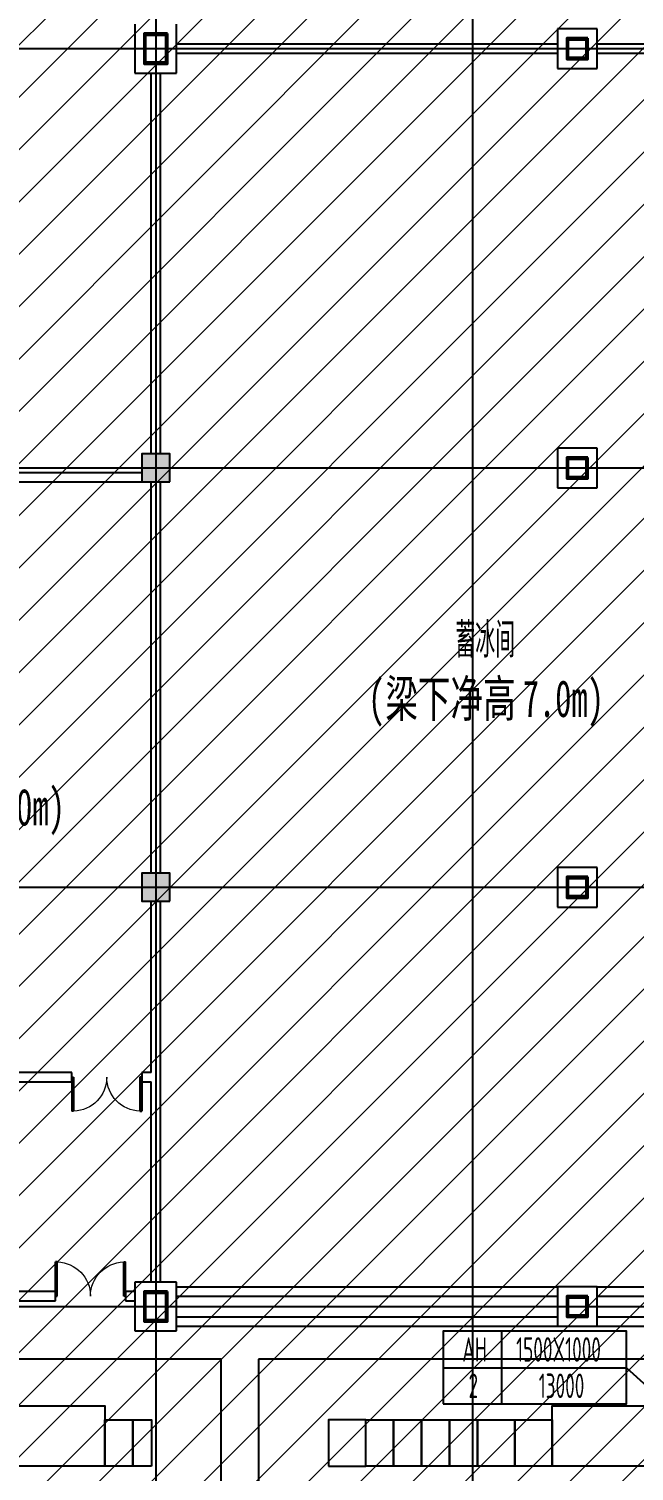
# Model space of a CAD drawing. Extents: x -20827274 to 1300756471, y -549375 to 3431892.
# Drawn here: x -47932 to -34936, y -277794 to -246835 of the extents above; entities that cross this region are included whole.
import ezdxf

# ---------------------------------------------------------------- set-up
doc = ezdxf.new("R2010")
doc.units = 0
doc.header["$LTSCALE"] = 10
doc.linetypes.add('暖附图底图$0$DASH', pattern=[0.35, 0.25, -0.1])
doc.linetypes.add('暖附图底图$0$DOTE', pattern=[2.42, 2, -0.2, 0.02, -0.2])
for name, color, linetype in [('1-zs', 3, 'Continuous'), ('1-暖通标注', 4, 'Continuous'), ('1-标注暖通', 4, 'Continuous'), ('PUB_HATCH', 8, 'Continuous'), ('暖附图底图$0$1-标注暖通', 8, 'Continuous'), ('暖附图底图$0$A-COLUMN', 8, 'Continuous'), ('暖附图底图$0$A-ROOM_NAME', 8, 'Continuous'), ('暖附图底图$0$A-WALL', 8, 'Continuous'), ('暖附图底图$0$COLUMN', 8, 'Continuous'), ('暖附图底图$0$DOOR_FIRE', 8, 'Continuous'), ('暖附图底图$0$DOTE', 8, 'Continuous'), ('暖附图底图$0$EQUIP-照明', 8, 'Continuous'), ('暖附图底图$0$SPACE', 8, 'Continuous'), ('暖附图底图$0$规划-地库', 8, 'Continuous'), ('暖附图底图$0$配电', 8, 'Continuous')]:
    doc.layers.add(name, color=color, linetype=linetype)
doc.layers.add('F-非人防区', color=105, linetype='Continuous', lineweight=15)
doc.layers.add('暖附图底图$0$钢柱', color=8, linetype='Continuous', lineweight=35)
doc.styles.add('8B2_02', font='tssdeng.shx', dxfattribs={"width": 0.6, "bigfont": 'TSSDCHN.shx'})
doc.styles.add('暖附图底图$0$8B2_02', font='tssdeng.shx', dxfattribs={"width": 0.6, "bigfont": 'TSSDCHN.shx'})
doc.styles.add('暖附图底图$0$黑体', font='simhei.ttf', dxfattribs={"width": 0.65})

# ---------------------------------------------------------------- blocks, each defined once
blk = doc.blocks.new('暖附图底图$0$p3')
at = {"layer": '暖附图底图$0$配电'}
for p, q in [((0, 10800), (0, 0)), ((6900, 10800), (0, 10800)), ((6900, 10800), (6900, 0)), ((0, 0), (6900, 0))]:
    blk.add_line(p, q, dxfattribs=at)
for points in [[(2300, 9300), (2300, 8900), (1300, 8900), (1300, 9300)], [(4600, 9300), (4600, 8900), (5600, 8900), (5600, 9300)], [(2300, 8900), (2300, 8300), (1300, 8300), (1300, 8900)], [(4600, 8900), (4600, 8300), (5600, 8300), (5600, 8900)], [(2300, 8300), (2300, 6300), (1000, 6300), (1000, 8300)], [(4600, 8300), (4600, 6300), (5900, 6300), (5900, 8300)], [(2300, 6300), (2300, 5500), (1300, 5500), (1300, 6300)], [(4600, 6300), (4600, 5500), (5600, 5500), (5600, 6300)], [(2300, 5500), (2300, 4700), (1300, 4700), (1300, 5500)], [(4600, 5500), (4600, 4700), (5600, 4700), (5600, 5500)], [(2300, 4700), (2300, 4100), (1300, 4100), (1300, 4700)], [(4600, 4700), (4600, 4100), (5600, 4100), (5600, 4700)], [(2300, 4100), (2300, 3500), (1300, 3500), (1300, 4100)], [(4600, 4100), (4600, 3500), (5600, 3500), (5600, 4100)], [(2300, 3500), (2300, 2900), (1300, 2900), (1300, 3500)], [(4600, 3500), (4600, 2900), (5600, 2900), (5600, 3500)], [(2300, 2900), (2300, 2300), (1300, 2300), (1300, 2900)], [(4600, 2900), (4600, 2300), (5600, 2300), (5600, 2900)], [(2300, 1500), (2300, 2300), (1300, 2300), (1300, 1500)], [(4600, 1500), (4600, 2300), (5600, 2300), (5600, 1500)]]:
    blk.add_lwpolyline(points, close=True, dxfattribs=at)
blk = doc.blocks.new('暖附图底图$0$A$C08EF1FB0')
at = {"layer": '暖附图底图$0$规划-地库', "color": 1}
for p, q in [((6700, 2800), (6100, 1800)), ((7300, 2800), (6700, 1800)), ((7900, 2800), (7300, 1800)), ((8500, 2800), (7900, 1800))]:
    blk.add_line(p, q, dxfattribs=at)
at = {"layer": '暖附图底图$0$配电'}
for p, q in [((10800, 4100), (0, 4100)), ((0, 4100), (0, 0)), ((10800, 4100), (10800, 0)), ((10800, 0), (0, 0))]:
    blk.add_line(p, q, dxfattribs=at)
for points in [[(2500, 1800), (4500, 1800), (4500, 3100), (2500, 3100)], [(1500, 1800), (1900, 1800), (1900, 2800), (1500, 2800)], [(1900, 1800), (2500, 1800), (2500, 2800), (1900, 2800)], [(4500, 1800), (5300, 1800), (5300, 2800), (4500, 2800)], [(5300, 1800), (6100, 1800), (6100, 2800), (5300, 2800)], [(6100, 1800), (6700, 1800), (6700, 2800), (6100, 2800)], [(6700, 1800), (7300, 1800), (7300, 2800), (6700, 2800)], [(7300, 1800), (7900, 1800), (7900, 2800), (7300, 2800)], [(7900, 1800), (8500, 1800), (8500, 2800), (7900, 2800)], [(9300, 1800), (8500, 1800), (8500, 2800), (9300, 2800)]]:
    blk.add_lwpolyline(points, close=True, dxfattribs=at)
blk = doc.blocks.new('暖附图底图$0$A$C17481A77')
at = {"layer": '暖附图底图$0$EQUIP-照明', "rotation": 270}
for p in [(-22875, -829), (-11274, -829)]:
    blk.add_blockref('暖附图底图$0$p3', p, dxfattribs=at)
at = {"layer": '暖附图底图$0$规划-地库', "color": 1, "rotation": 269.9999999993091}
blk.add_blockref('暖附图底图$0$A$C08EF1FB0', (-28923, -460), dxfattribs=at)
blk = doc.blocks.new('暖附图底图$0$A$C00330F2E')
at = {"layer": '暖附图底图$0$钢柱', "color": 4, "lineweight": 35}
for points in [[(27100, -72000), (26600, -72000), (26600, -72650), (27100, -72650)], [(27070, -72620), (26630, -72620), (26630, -72030), (27070, -72030)], [(36125, -72100), (35675, -72100), (35675, -72550), (36125, -72550)], [(36095, -72520), (35705, -72520), (35705, -72130), (36095, -72130)], [(36125, -81100), (35675, -81100), (35675, -81550), (36125, -81550)], [(36095, -81520), (35705, -81520), (35705, -81130), (36095, -81130)], [(36125, -90100), (35675, -90100), (35675, -90550), (36125, -90550)], [(36095, -90520), (35705, -90520), (35705, -90130), (36095, -90130)], [(27100, -99000), (26600, -99000), (26600, -99650), (27100, -99650)], [(27070, -99620), (26630, -99620), (26630, -99030), (27070, -99030)], [(36125, -99100), (35675, -99100), (35675, -99550), (36125, -99550)], [(36095, -99520), (35705, -99520), (35705, -99130), (36095, -99130)]]:
    blk.add_lwpolyline(points, close=True, dxfattribs=at)
blk = doc.blocks.new('_FZH')
blk.add_lwpolyline([(-0.5, -0.5), (0.5, -0.5), (0.5, 0.5), (-0.5, 0.5)], close=True)
at = {"layer": 'PUB_HATCH'}
blk.add_solid([(-0.5, -0.5), (0.5, -0.5), (-0.5, 0.5), (0.5, 0.5)], dxfattribs=at)
blk = doc.blocks.new('暖附图底图$0$$DorLib2D$00000002')
for p, q in [((-0.5, 0), (-0.5, 0.4875)), ((-0.475, 0.4875), (-0.5, 0.4875)), ((-0.475, 0), (-0.475, 0.4875)), ((0.475, 0), (0.475, 0.4875)), ((0.475, 0.4875), (0.5, 0.4875)), ((0.5, 0), (0.5, 0.4875)), ((-0.5, 0), (-0.475, 0)), ((0.5, 0), (0.475, 0))]:
    blk.add_line(p, q)
at = {"lineweight": 13}
for centre, start, end in [((-0.4875, 0), 0, 88.53072), ((0.4875, 0), 91.46928, 180)]:
    blk.add_arc(centre, 0.4875, start, end, dxfattribs=at)
blk = doc.blocks.new('暖附图底图$0$AFSFCS')
at = {"layer": '暖附图底图$0$A-COLUMN'}
for p, q in [((-45658.6, -246735.4), (-45658.6, -247785.4)), ((-44758.6, -247785.4), (-44758.6, -246735.4)), ((-35733.6, -246835.4), (-36583.6, -246835.4)), ((-36583.6, -246835.4), (-36583.6, -247685.4)), ((-35733.6, -247685.4), (-35733.6, -246835.4)), ((-45658.6, -247785.4), (-44758.6, -247785.4)), ((-36583.6, -247685.4), (-35733.6, -247685.4)), ((-35733.6, -255835.4), (-36583.6, -255835.4)), ((-36583.6, -255835.4), (-36583.6, -256685.4)), ((-35733.6, -256685.4), (-35733.6, -255835.4)), ((-36583.6, -256685.4), (-35733.6, -256685.4)), ((-35733.6, -264835.4), (-36583.6, -264835.4)), ((-36583.6, -264835.4), (-36583.6, -265685.4)), ((-35733.6, -265685.4), (-35733.6, -264835.4)), ((-36583.6, -265685.4), (-35733.6, -265685.4)), ((-35733.6, -273835.4), (-36583.6, -273835.4)), ((-36583.6, -273835.4), (-36583.6, -274685.4)), ((-35733.6, -274685.4), (-35733.6, -273835.4)), ((-36583.6, -274685.4), (-35733.6, -274685.4))]:
    blk.add_line(p, q, dxfattribs=at)
at = {"layer": '暖附图底图$0$A-WALL'}
for p, q in [((-44758.6, -247160.4), (-36583.6, -247160.4)), ((-44758.6, -247360.4), (-36583.6, -247360.4)), ((-35733.6, -247160.4), (-32033.6, -247160.4)), ((-35733.6, -247360.4), (-32033.6, -247360.4)), ((-45308.6, -255960.4), (-45308.6, -247785.4)), ((-45108.6, -255960.4), (-45108.6, -247785.4)), ((-53908.6, -256360.4), (-45508.6, -256360.4)), ((-53908.6, -256560.4), (-45508.6, -256560.4)), ((-45308.6, -264960.4), (-45308.6, -256560.4)), ((-45108.6, -264960.4), (-45108.6, -256560.4)), ((-45308.6, -269235.4), (-45308.6, -265560.4)), ((-45108.6, -269335.4), (-45108.6, -265560.4)), ((-47008.6, -269235.4), (-53908.6, -269235.4)), ((-47008.6, -269435.4), (-47008.6, -269235.4)), ((-45308.6, -269235.4), (-45508.6, -269235.4)), ((-45508.6, -269235.4), (-45508.6, -269435.4)), ((-45108.6, -273735.4), (-45108.6, -269335.4)), ((-54008.6, -269435.4), (-47008.6, -269435.4)), ((-45508.6, -269435.4), (-45308.6, -269435.4)), ((-45308.6, -273735.4), (-45308.6, -269435.4)), ((-47358.6, -273935.4), (-53768.6, -273935.4)), ((-47358.6, -274135.4), (-47358.6, -273935.4)), ((-45658.6, -273935.4), (-45858.6, -273935.4)), ((-45858.6, -273935.4), (-45858.6, -274135.4)), ((-44758.6, -273835.4), (-36583.6, -273835.4)), ((-35733.6, -273835.4), (-32033.6, -273835.4)), ((-53768.6, -274135.4), (-47358.6, -274135.4)), ((-45858.6, -274135.4), (-45658.6, -274135.4)), ((-45208.6, -274035.4), (-45208.6, -274035.4)), ((-45208.6, -274260.4), (-45208.6, -274260.4)), ((-44758.6, -274035.4), (-36583.6, -274035.4)), ((-35733.6, -274035.4), (-32033.6, -274035.4)), ((-45208.6, -274485.4), (-45208.6, -274485.4)), ((-44758.6, -274485.4), (-36583.6, -274485.4)), ((-35733.6, -274485.4), (-32033.6, -274485.4)), ((-44758.6, -274685.4), (-36583.6, -274685.4)), ((-35733.6, -274685.4), (-32033.6, -274685.4))]:
    blk.add_line(p, q, dxfattribs=at)
at = {"layer": '暖附图底图$0$COLUMN'}
for p, q in [((-44758.6, -273735.4), (-45658.6, -273735.4)), ((-45658.6, -273735.4), (-45658.6, -274785.4)), ((-44758.6, -274785.4), (-44758.6, -273735.4)), ((-45658.6, -274785.4), (-44758.6, -274785.4))]:
    blk.add_line(p, q, dxfattribs=at)
at = {"layer": '暖附图底图$0$DOTE', "color": 16, "linetype": '暖附图底图$0$DOTE', "ltscale": 1.5}
for p, q in [((-45208.6, -155629.3), (-45208.6, -385768.2)), ((-38408.6, -155629.3), (-38408.6, -385768.2)), ((-113117.3, -247260.4), (10791.4, -247260.4)), ((-113117.3, -256260.4), (10791.4, -256260.4)), ((-113117.3, -265260.4), (10791.4, -265260.4)), ((-113117.3, -274260.4), (10791.4, -274260.4))]:
    blk.add_line(p, q, dxfattribs=at)
for name, p in [('暖附图底图$0$A$C00330F2E', (-72058.6, -174935.4)), ('暖附图底图$0$A$C17481A77', (-31725.9, -274560.3))]:
    blk.add_blockref(name, p)
at = {"layer": '暖附图底图$0$A-COLUMN', "xscale": 600, "yscale": 600, "zscale": 600, "rotation": 90}
for p in [(-45208.6, -256260.4), (-45208.6, -265260.4)]:
    blk.add_blockref('_FZH', p, dxfattribs=at)
at = {"layer": '暖附图底图$0$DOOR_FIRE', "xscale": 1500, "yscale": -1500, "zscale": 200}
blk.add_blockref('暖附图底图$0$$DorLib2D$00000002', (-46258.6, -269335.4), dxfattribs=at)
at = {"layer": '暖附图底图$0$DOOR_FIRE', "xscale": -1500, "yscale": 1500, "zscale": 200, "rotation": 359.99999999995}
blk.add_blockref('暖附图底图$0$$DorLib2D$00000002', (-46608.6, -274035.4), dxfattribs=at)
at = {"layer": '暖附图底图$0$A-ROOM_NAME', "style": '暖附图底图$0$8B2_02', "width": 0.6}
blk.add_text('蓄冰间', height=750, dxfattribs=at).set_placement((-38775.4, -260333.1))
at = {"layer": '暖附图底图$0$SPACE', "style": '暖附图底图$0$黑体', "width": 0.65}
for s, height, p in [('(', 788.6, (-40646, -261605.2)), ('梁下净高', 788.61, (-40277.4, -261605.2)), ('7.0m)', 788.61, (-37328.6, -261605.2)), ('3.0m)', 788.61, (-48901.2, -263933.7))]:
    blk.add_text(s, height=height, dxfattribs=at).set_placement(p)
blk = doc.blocks.new('暖附图底图')
at = {"layer": '暖附图底图$0$1-标注暖通', "linetype": '暖附图底图$0$DASH'}
blk.add_blockref('暖附图底图$0$AFSFCS', (500000, 0), dxfattribs=at)

msp = doc.modelspace()

# ---------------------------------------------------------------- hatches: boundary and pattern name
at = {"layer": 'F-非人防区'}
h = msp.add_hatch(dxfattribs=at)
h.set_pattern_fill('ANSI31', color=8, scale=500)
h.set_pattern_definition([(45, (-67108.6, 126739.6), (-561.266, 561.266), [])])
edge = h.paths.add_edge_path()
edge.add_line((26041.4, -160910.4), (26041.4, -174910.4))
edge.add_line((26041.4, -174910.4), (44466.4, -174910.4))
edge.add_line((44466.4, -174910.4), (44466.4, -230535.4))
edge.add_line((44466.4, -230535.4), (29591.4, -230535.4))
edge.add_line((29591.4, -230535.4), (29591.4, -228585.4))
edge.add_line((29591.4, -228585.4), (32466.4, -228585.4))
edge.add_line((32466.4, -228585.4), (32466.4, -223185.4))
edge.add_line((32466.4, -223185.4), (6116.4, -223185.4))
edge.add_line((6116.4, -223185.4), (6116.4, -236210.4))
edge.add_line((6116.4, -236210.4), (5916.4, -236210.4))
edge.add_line((5916.4, -236210.4), (5921.1, -289912.2))
edge.add_line((5921.1, -289912.2), (35191.4, -289912.2))
edge.add_line((35191.4, -289912.2), (35191.4, -296310.4))
edge.add_line((35191.4, -296310.4), (35041.4, -296310.4))
edge.add_line((35041.4, -296310.4), (35041.4, -296910.4))
edge.add_line((35041.4, -296910.4), (35641.4, -296910.4))
edge.add_line((35641.4, -296910.4), (44736.4, -305099.6))
edge.add_line((44736.4, -305099.6), (22456.5, -329844))
edge.add_line((22456.5, -329844), (22456.5, -340006.4))
edge.add_line((22456.5, -340006.4), (-13248.1, -379660.4))
edge.add_line((-13248.1, -379660.4), (-90108.6, -379660.4))
edge.add_line((-90108.6, -379660.4), (-90108.6, -373660.4))
edge.add_line((-90108.6, -373660.4), (-91358.6, -373660.4))
edge.add_arc((-91358.6, -361660.4), 12000, 180, 270, ccw=False)
edge.add_line((-103358.6, -361660.4), (-103358.6, -333450.4))
edge.add_line((-103358.6, -333450.4), (-95358.6, -333436.6))
edge.add_line((-95358.6, -333436.6), (-95358.6, -160610.4))
edge.add_line((-95358.6, -160610.4), (-86333.4, -160610.4))
edge.add_line((-86333.4, -160610.4), (-86333.6, -149790))
edge.add_line((-86333.6, -149790), (-73433.4, -149790))
edge.add_line((-73433.4, -149790), (-73433.4, -160610.4))
edge.add_line((-73433.4, -160610.4), (26041.4, -160910.4))

# ---------------------------------------------------------------- linework, layer by layer
at = {"layer": '1-暖通标注'}
msp.add_line((-35098.2, -275577.8, 0), (-33632.9, -276911.2, 0), dxfattribs=at)
at = {"layer": '1-标注暖通'}
msp.add_lwpolyline([(-39034.2, -276346.1), (-35098.2, -276346.1), (-35098.2, -274787.3), (-39034.2, -274787.3)], close=True, dxfattribs=at)
for points in [[(-37781.7, -274787.3), (-37781.7, -276346.1)], [(-39034.2, -275577.8), (-35098.2, -275577.8)]]:
    msp.add_lwpolyline(points, dxfattribs=at)

# ---------------------------------------------------------------- block references
at = {"layer": '1-zs'}
msp.add_blockref('暖附图底图', (-500000, 0), dxfattribs=at)

# ---------------------------------------------------------------- texts
at = {"layer": '1-标注暖通', "style": '8B2_02', "width": 0.6}
for s, p in [('AH', (-38626, -275445)), ('1500X1000', (-37469.8, -275445)), ('2', (-38492.7, -276224.4)), ('13000', (-36985.1, -276224.4))]:
    msp.add_text(s, height=525, dxfattribs=at).set_placement(p)

doc.saveas('drawing.dxf')
